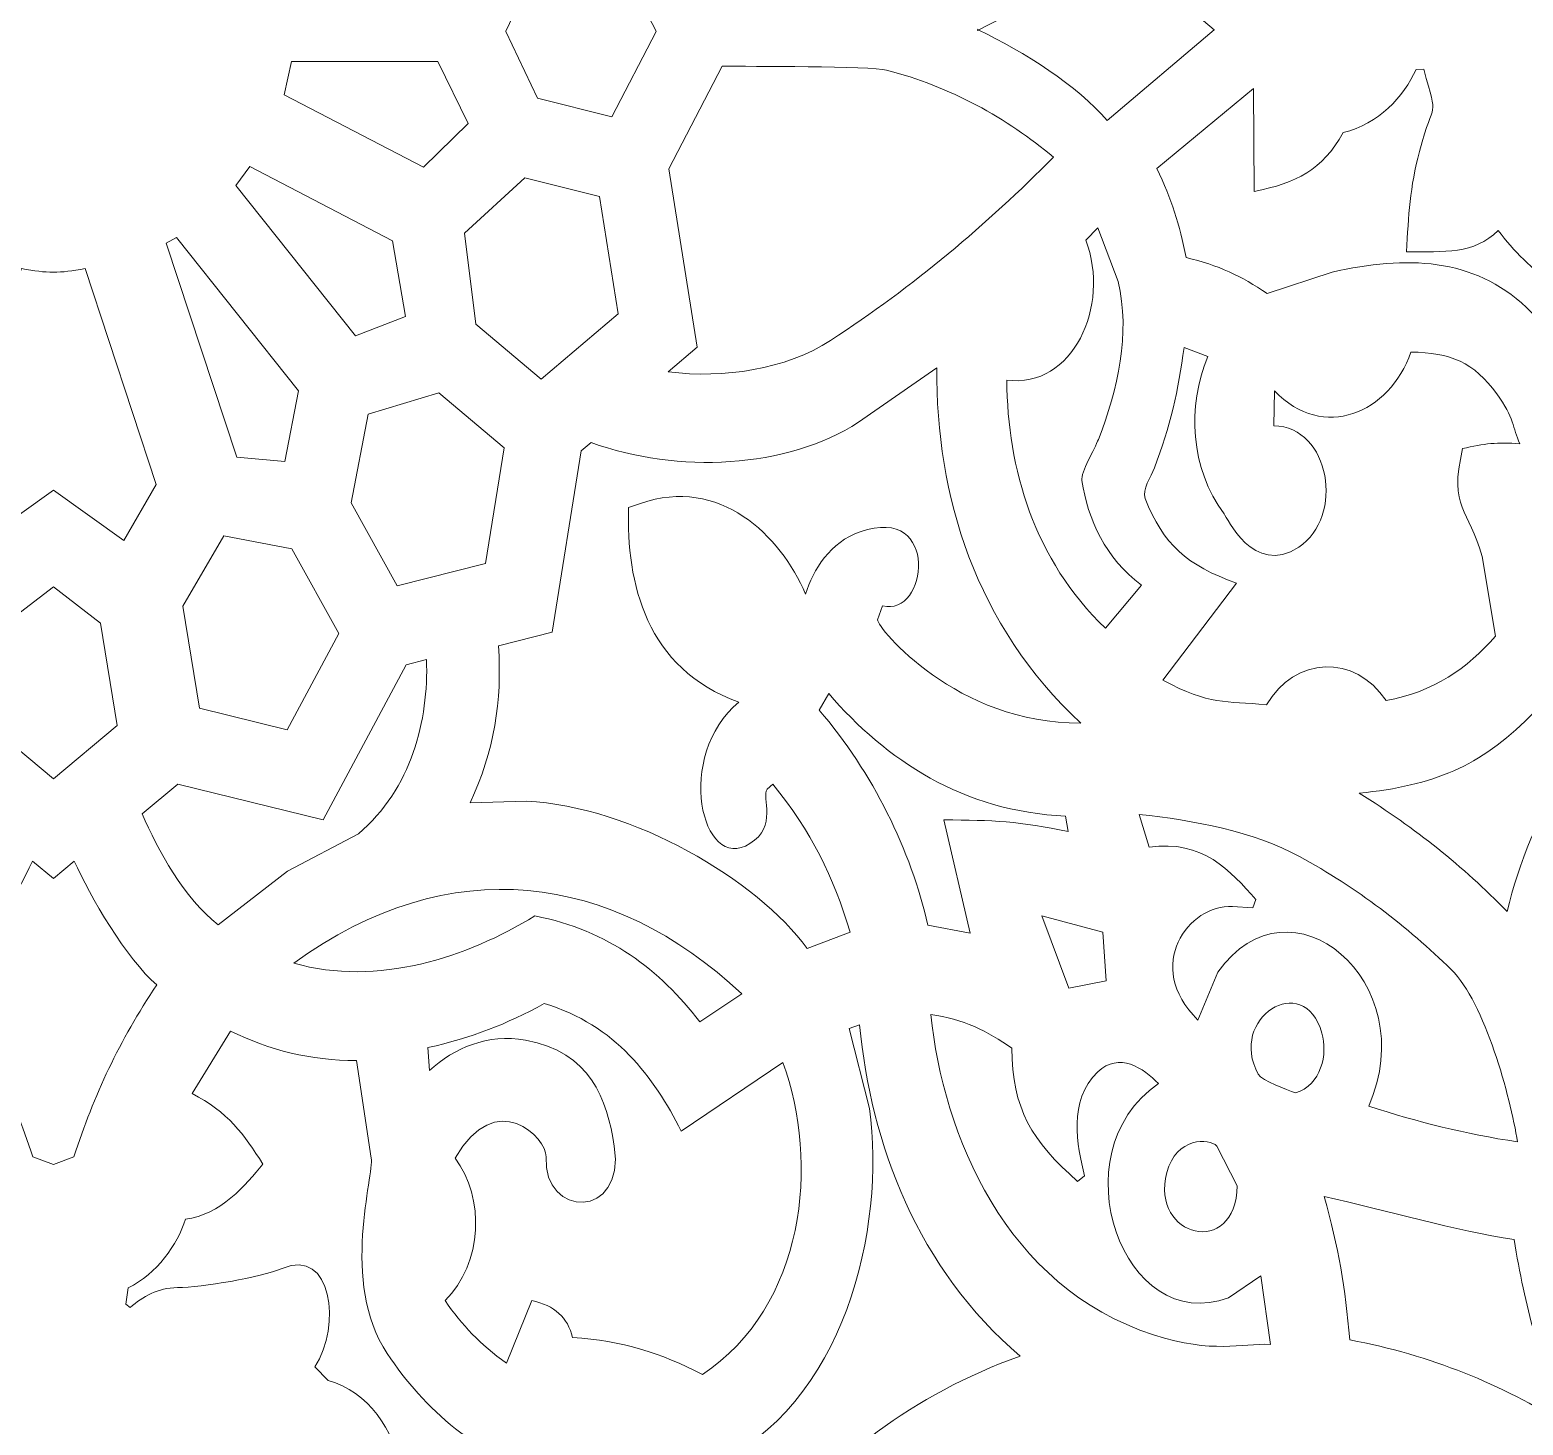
# Model space of a CAD drawing. Header units: millimetres. Extents: x -14.9 to 15.1, y 6.5 to 76.5.
# Drawn here: x -0.04 to 9, y 33.02 to 41.46 of the extents above; entities that cross this region are included whole.
import ezdxf

# ---------------------------------------------------------------- set-up
doc = ezdxf.new("R2010")
doc.units = ezdxf.units.MM
doc.header["$MEASUREMENT"] = 0
doc.layers.add('Layer 1', color=7, linetype='Continuous')

msp = doc.modelspace()

# ---------------------------------------------------------------- linework, layer by layer
at = {"layer": 'Layer 1', "color": 250, "lineweight": 9}
for points, knots in [([(-14.9024, 6.4618), (-14.9024, 6.4618), (15.0977, 6.4618), (15.0977, 6.4618), (15.0977, 6.4618), (15.0977, 6.4618), (15.0977, 76.4618), (15.0977, 76.4618), (15.0977, 76.4618), (15.0977, 76.4618), (-14.9024, 76.4618), (-14.9024, 76.4618), (-14.9024, 76.4618), (-14.9024, 76.4618), (-14.9024, 6.4618), (-14.9024, 6.4618)], [0, 0, 0, 0, 0.2, 0.2, 0.2, 0.2, 0.4, 0.4, 0.4, 0.4, 0.6, 0.6, 0.6, 0.6, 1, 1, 1, 1]), ([(3.7479, 41.4531), (3.7479, 41.4531), (3.7485, 41.4536), (3.7485, 41.4536), (3.7485, 41.4536), (3.7485, 41.4536), (3.7479, 41.4529), (3.7479, 41.4529), (3.7479, 41.4529), (3.7479, 41.4529), (3.7485, 41.4524), (3.7485, 41.4524), (3.7485, 41.4524), (3.7485, 41.4524), (3.7479, 41.4526), (3.7479, 41.4526), (3.7479, 41.4526), (3.7479, 41.4526), (3.4788, 40.9355), (3.4788, 40.9355), (3.4788, 40.9355), (3.4788, 40.9355), (3.0287, 41.0479), (3.0287, 41.0479), (3.0287, 41.0479), (3.0287, 41.0479), (2.8385, 41.4526), (2.8385, 41.4526), (2.8385, 41.4526), (2.8385, 41.4526), (2.8379, 41.4524), (2.8379, 41.4524), (2.8379, 41.4524), (2.8379, 41.4524), (2.8382, 41.4529), (2.8382, 41.4529), (2.8382, 41.4529), (2.8382, 41.4529), (2.8379, 41.4536), (2.8379, 41.4536), (2.8379, 41.4536), (2.8379, 41.4536), (2.8385, 41.4531), (2.8385, 41.4531), (2.8385, 41.4531), (2.8385, 41.4531), (3.0287, 41.8578), (3.0287, 41.8578), (3.0287, 41.8578), (3.0287, 41.8578), (3.4788, 41.9704), (3.4788, 41.9704), (3.4788, 41.9704), (3.4788, 41.9704), (3.7479, 41.4531), (3.7479, 41.4531)], [0, 0, 0, 0, 0.066667, 0.066667, 0.066667, 0.066667, 0.133333, 0.133333, 0.133333, 0.133333, 0.2, 0.2, 0.2, 0.2, 0.266667, 0.266667, 0.266667, 0.266667, 0.333333, 0.333333, 0.333333, 0.333333, 0.4, 0.4, 0.4, 0.4, 0.466667, 0.466667, 0.466667, 0.466667, 0.533333, 0.533333, 0.533333, 0.533333, 0.6, 0.6, 0.6, 0.6, 0.666667, 0.666667, 0.666667, 0.666667, 0.733333, 0.733333, 0.733333, 0.733333, 0.8, 0.8, 0.8, 0.8, 0.866667, 0.866667, 0.866667, 0.866667, 1, 1, 1, 1]), ([(5.7015, 41.463), (5.7015, 41.463), (5.6921, 41.4651), (5.6921, 41.4651), (5.6921, 41.4651), (5.6921, 41.4651), (5.6992, 41.4618), (5.6992, 41.4618), (5.6992, 41.4618), (5.6992, 41.4618), (5.6921, 41.4585), (5.6921, 41.4585), (5.6921, 41.4585), (5.6921, 41.4585), (5.7015, 41.4606), (5.7015, 41.4606), (5.7015, 41.4606), (5.9724, 41.3315), (6.3011, 41.122), (6.4798, 40.9124), (6.4798, 40.9124), (6.4798, 40.9124), (7.1276, 41.4618), (7.1276, 41.4618), (7.1276, 41.4618), (7.1276, 41.4618), (7.1282, 41.4616), (7.1282, 41.4616), (7.1282, 41.4616), (7.1282, 41.4616), (7.1279, 41.4618), (7.1279, 41.4618), (7.1279, 41.4618), (7.1279, 41.4618), (7.1282, 41.4621), (7.1282, 41.4621), (7.1282, 41.4621), (7.1282, 41.4621), (7.1276, 41.4618), (7.1276, 41.4618), (7.1276, 41.4618), (7.1276, 41.4618), (6.4798, 42.0112), (6.4798, 42.0112), (6.4798, 42.0112), (6.3011, 41.8017), (5.9724, 41.5922), (5.7015, 41.463)], [0, 0, 0, 0, 0.076923, 0.076923, 0.076923, 0.076923, 0.153846, 0.153846, 0.153846, 0.153846, 0.230769, 0.230769, 0.230769, 0.230769, 0.307692, 0.307692, 0.307692, 0.307692, 0.384615, 0.384615, 0.384615, 0.384615, 0.461538, 0.461538, 0.461538, 0.461538, 0.538462, 0.538462, 0.538462, 0.538462, 0.615385, 0.615385, 0.615385, 0.615385, 0.692308, 0.692308, 0.692308, 0.692308, 0.769231, 0.769231, 0.769231, 0.769231, 0.846154, 0.846154, 0.846154, 0.846154, 1, 1, 1, 1]), ([(1.5404, 41.2707), (1.5404, 41.2707), (2.4257, 41.2707), (2.4257, 41.2707), (2.4257, 41.2707), (2.4257, 41.2707), (2.6096, 40.8945), (2.6096, 40.8945), (2.6096, 40.8945), (2.6096, 40.8945), (2.3382, 40.6305), (2.3382, 40.6305), (2.3382, 40.6305), (2.3382, 40.6305), (1.4948, 41.0694), (1.4948, 41.0694), (1.4948, 41.0694), (1.4948, 41.0694), (1.5404, 41.2707), (1.5404, 41.2707)], [0, 0, 0, 0, 0.166667, 0.166667, 0.166667, 0.166667, 0.333333, 0.333333, 0.333333, 0.333333, 0.5, 0.5, 0.5, 0.5, 0.666667, 0.666667, 0.666667, 0.666667, 1, 1, 1, 1]), ([(6.1534, 40.6913), (5.7512, 40.2834), (5.3059, 39.9089), (4.8048, 39.5824), (4.8048, 39.5824), (4.5328, 39.4052), (4.159, 39.35), (3.8211, 39.3918), (3.8211, 39.3918), (3.8211, 39.3918), (3.9972, 39.5407), (3.9972, 39.5407), (3.9972, 39.5407), (3.9972, 39.5407), (3.8254, 40.6197), (3.8254, 40.6197), (3.8254, 40.6197), (3.8254, 40.6197), (4.1487, 41.2414), (4.1487, 41.2414), (4.1487, 41.2414), (4.3036, 41.2412), (5.0483, 41.2424), (5.1439, 41.2179), (5.1439, 41.2179), (5.5277, 41.1198), (5.8748, 40.9268), (6.1534, 40.6913)], [0, 0, 0, 0, 0.125, 0.125, 0.125, 0.125, 0.25, 0.25, 0.25, 0.25, 0.375, 0.375, 0.375, 0.375, 0.5, 0.5, 0.5, 0.5, 0.625, 0.625, 0.625, 0.625, 0.75, 0.75, 0.75, 0.75, 1, 1, 1, 1]), ([(8.9005, 36.1256), (8.6291, 36.4018), (8.3503, 36.6264), (8.006, 36.8406), (8.006, 36.8406), (8.4587, 36.889), (8.7353, 37.0014), (9.0385, 37.3047), (9.0385, 37.3047), (9.2663, 37.5322), (9.2689, 37.6528), (9.4373, 37.8694), (9.4373, 37.8694), (9.5724, 38.0434), (9.9855, 38.601), (10.1748, 38.6965), (10.1748, 38.6965), (10.3071, 38.7627), (10.4425, 38.7629), (10.5785, 38.7047), (10.5785, 38.7047), (10.5136, 38.1758), (11.2417, 38.1843), (11.0843, 38.8812), (11.0843, 38.8812), (10.9979, 39.2628), (10.6559, 39.4085), (10.2124, 39.2883), (10.2124, 39.2883), (9.8415, 39.1874), (9.6929, 38.9769), (9.4909, 38.7363), (9.4909, 38.7363), (9.443, 39.0689), (9.2913, 39.523), (9.0176, 39.7816), (9.0176, 39.7816), (8.6974, 40.0842), (8.2912, 40.0972), (7.8425, 39.9956), (7.8425, 39.9956), (7.8425, 39.9956), (7.4478, 39.8657), (7.4478, 39.8657), (7.4478, 39.8657), (7.2929, 39.9718), (7.1517, 40.0378), (6.9572, 40.0833), (6.9572, 40.0833), (6.9162, 40.2864), (6.8714, 40.4321), (6.7799, 40.6232), (6.7799, 40.6232), (6.7799, 40.6232), (7.3646, 41.1078), (7.3646, 41.1078), (7.3646, 41.1078), (7.3646, 41.1078), (7.3689, 40.4828), (7.3689, 40.4828), (7.3689, 40.4828), (7.6299, 40.5386), (7.7788, 40.6091), (7.9079, 40.8401), (7.9079, 40.8401), (8.126, 40.8924), (8.272, 41.056), (8.3506, 41.2228), (8.3506, 41.2228), (8.3506, 41.2228), (8.3962, 41.2247), (8.3962, 41.2247), (8.3962, 41.2247), (8.4857, 40.8929), (8.459, 41.0666), (8.3698, 40.726), (8.3698, 40.726), (8.313, 40.5087), (8.3044, 40.3392), (8.2912, 40.1177), (8.2912, 40.1177), (8.5256, 40.1222), (8.6977, 40.1007), (8.8463, 40.2475), (8.8463, 40.2475), (8.9433, 40.1226), (9.0488, 40.0137), (9.188, 39.9183), (9.188, 39.9183), (9.2465, 39.8785), (9.2413, 39.7488), (9.4051, 39.6208), (9.4051, 39.6208), (9.6174, 39.4552), (9.8756, 39.5221), (10.0228, 39.7146), (10.0228, 39.7146), (10.4941, 39.7894), (11.0472, 40.0887), (11.3987, 40.3583), (11.3987, 40.3583), (11.582, 40.1884), (11.6985, 40.0486), (11.8327, 39.8506), (11.8327, 39.8506), (11.6144, 39.8389), (11.5235, 39.7908), (11.3645, 39.6897), (11.3645, 39.6897), (11.5955, 39.3206), (11.9489, 38.8784), (12.467, 38.7615), (12.467, 38.7615), (12.467, 38.7615), (12.5746, 38.4806), (12.5746, 38.4806), (12.5746, 38.4806), (12.2934, 38.2567), (11.9687, 38.0924), (11.5745, 38.0516), (11.5745, 38.0516), (11.4675, 38.0594), (11.2409, 38.1959), (10.8226, 38.1339), (10.8226, 38.1339), (10.4961, 38.4773), (10.0024, 38.2237), (9.9775, 37.674), (9.9775, 37.674), (9.3702, 37.3177), (9.046, 36.7103), (8.9005, 36.1256)], [0, 0, 0, 0, 0.029412, 0.029412, 0.029412, 0.029412, 0.058824, 0.058824, 0.058824, 0.058824, 0.088235, 0.088235, 0.088235, 0.088235, 0.117647, 0.117647, 0.117647, 0.117647, 0.147059, 0.147059, 0.147059, 0.147059, 0.176471, 0.176471, 0.176471, 0.176471, 0.205882, 0.205882, 0.205882, 0.205882, 0.235294, 0.235294, 0.235294, 0.235294, 0.264706, 0.264706, 0.264706, 0.264706, 0.294118, 0.294118, 0.294118, 0.294118, 0.323529, 0.323529, 0.323529, 0.323529, 0.352941, 0.352941, 0.352941, 0.352941, 0.382353, 0.382353, 0.382353, 0.382353, 0.411765, 0.411765, 0.411765, 0.411765, 0.441176, 0.441176, 0.441176, 0.441176, 0.470588, 0.470588, 0.470588, 0.470588, 0.5, 0.5, 0.5, 0.5, 0.529412, 0.529412, 0.529412, 0.529412, 0.558824, 0.558824, 0.558824, 0.558824, 0.588235, 0.588235, 0.588235, 0.588235, 0.617647, 0.617647, 0.617647, 0.617647, 0.647059, 0.647059, 0.647059, 0.647059, 0.676471, 0.676471, 0.676471, 0.676471, 0.705882, 0.705882, 0.705882, 0.705882, 0.735294, 0.735294, 0.735294, 0.735294, 0.764706, 0.764706, 0.764706, 0.764706, 0.794118, 0.794118, 0.794118, 0.794118, 0.823529, 0.823529, 0.823529, 0.823529, 0.852941, 0.852941, 0.852941, 0.852941, 0.882353, 0.882353, 0.882353, 0.882353, 0.911765, 0.911765, 0.911765, 0.911765, 0.941176, 0.941176, 0.941176, 0.941176, 1, 1, 1, 1]), ([(1.2885, 40.6343), (1.2885, 40.6343), (2.152, 40.1848), (2.152, 40.1848), (2.152, 40.1848), (2.152, 40.1848), (2.2292, 39.7267), (2.2292, 39.7267), (2.2292, 39.7267), (2.2292, 39.7267), (1.9265, 39.6107), (1.9265, 39.6107), (1.9265, 39.6107), (1.9265, 39.6107), (1.2027, 40.52), (1.2027, 40.52), (1.2027, 40.52), (1.2027, 40.52), (1.2885, 40.6343), (1.2885, 40.6343)], [0, 0, 0, 0, 0.166667, 0.166667, 0.166667, 0.166667, 0.333333, 0.333333, 0.333333, 0.333333, 0.5, 0.5, 0.5, 0.5, 0.666667, 0.666667, 0.666667, 0.666667, 1, 1, 1, 1]), ([(3.0516, 39.3474), (3.0516, 39.3474), (2.6566, 39.6805), (2.6566, 39.6805), (2.6566, 39.6805), (2.6566, 39.6805), (2.5883, 40.232), (2.5883, 40.232), (2.5883, 40.232), (2.5883, 40.232), (2.9524, 40.5664), (2.9524, 40.5664), (2.9524, 40.5664), (2.9524, 40.5664), (3.4051, 40.4531), (3.4051, 40.4531), (3.4051, 40.4531), (3.4051, 40.4531), (3.5184, 39.7422), (3.5184, 39.7422), (3.5184, 39.7422), (3.5184, 39.7422), (3.0516, 39.3474), (3.0516, 39.3474)], [0, 0, 0, 0, 0.142857, 0.142857, 0.142857, 0.142857, 0.285714, 0.285714, 0.285714, 0.285714, 0.428571, 0.428571, 0.428571, 0.428571, 0.571429, 0.571429, 0.571429, 0.571429, 0.714286, 0.714286, 0.714286, 0.714286, 1, 1, 1, 1]), ([(6.4684, 37.8393), (6.4684, 37.8393), (6.6867, 38.1011), (6.6867, 38.1011), (6.6867, 38.1011), (6.4695, 38.2609), (6.3614, 38.5004), (6.3264, 38.7337), (6.3264, 38.7337), (6.3186, 38.7844), (6.4035, 38.9244), (6.4265, 38.9831), (6.4265, 38.9831), (6.5441, 39.2862), (6.6207, 39.6237), (6.5453, 39.9393), (6.5453, 39.9393), (6.5453, 39.9393), (6.4228, 40.2645), (6.4228, 40.2645), (6.4228, 40.2645), (6.4228, 40.2645), (6.3499, 40.1898), (6.3499, 40.1898), (6.3499, 40.1898), (6.5016, 39.7882), (6.2693, 39.2892), (5.8717, 39.3418), (5.8717, 39.3418), (5.8748, 38.8054), (6.0366, 38.2548), (6.4684, 37.8393)], [0, 0, 0, 0, 0.111111, 0.111111, 0.111111, 0.111111, 0.222222, 0.222222, 0.222222, 0.222222, 0.333333, 0.333333, 0.333333, 0.333333, 0.444444, 0.444444, 0.444444, 0.444444, 0.555556, 0.555556, 0.555556, 0.555556, 0.666667, 0.666667, 0.666667, 0.666667, 0.777778, 0.777778, 0.777778, 0.777778, 1, 1, 1, 1]), ([(0.843, 40.2058), (0.843, 40.2058), (1.5828, 39.2765), (1.5828, 39.2765), (1.5828, 39.2765), (1.5828, 39.2765), (1.5002, 38.8499), (1.5002, 38.8499), (1.5002, 38.8499), (1.5002, 38.8499), (1.2079, 38.8758), (1.2079, 38.8758), (1.2079, 38.8758), (1.2079, 38.8758), (0.7813, 40.1698), (0.7813, 40.1698), (0.7813, 40.1698), (0.7813, 40.1698), (0.843, 40.2058), (0.843, 40.2058)], [0, 0, 0, 0, 0.166667, 0.166667, 0.166667, 0.166667, 0.333333, 0.333333, 0.333333, 0.333333, 0.5, 0.5, 0.5, 0.5, 0.666667, 0.666667, 0.666667, 0.666667, 1, 1, 1, 1]), ([(0.0977, 38.6762), (0.0977, 38.6762), (0.524, 38.3707), (0.524, 38.3707), (0.524, 38.3707), (0.524, 38.3707), (0.7213, 38.7092), (0.7213, 38.7092), (0.7213, 38.7092), (0.7213, 38.7092), (0.2901, 40.0168), (0.2901, 40.0168), (0.2901, 40.0168), (0.1309, 39.9878), (0.0644, 39.9878), (-0.0948, 40.0168), (-0.0948, 40.0168), (-0.0948, 40.0168), (-0.526, 38.7092), (-0.526, 38.7092), (-0.526, 38.7092), (-0.526, 38.7092), (-0.3286, 38.3707), (-0.3286, 38.3707), (-0.3286, 38.3707), (-0.3286, 38.3707), (0.0977, 38.6762), (0.0977, 38.6762)], [0, 0, 0, 0, 0.125, 0.125, 0.125, 0.125, 0.25, 0.25, 0.25, 0.25, 0.375, 0.375, 0.375, 0.375, 0.5, 0.5, 0.5, 0.5, 0.625, 0.625, 0.625, 0.625, 0.75, 0.75, 0.75, 0.75, 1, 1, 1, 1]), ([(8.8311, 37.7924), (8.6581, 37.5951), (8.4587, 37.4556), (8.1684, 37.4018), (8.1684, 37.4018), (7.9802, 37.6868), (7.6147, 37.6691), (7.4432, 37.3752), (7.4432, 37.3752), (7.1945, 37.4025), (7.1032, 37.3716), (6.8172, 37.5248), (6.8172, 37.5248), (6.8172, 37.5248), (7.2627, 38.1129), (7.2627, 38.1129), (7.2627, 38.1129), (6.9638, 38.2192), (6.8169, 38.3483), (6.7096, 38.6251), (6.7096, 38.6251), (6.6887, 38.6788), (6.7452, 38.7568), (6.7656, 38.8105), (6.7656, 38.8105), (6.8597, 39.0559), (6.9113, 39.2836), (6.9446, 39.5393), (6.9446, 39.5393), (6.9446, 39.5393), (7.0892, 39.4837), (7.0892, 39.4837), (7.0892, 39.4837), (6.9627, 39.1846), (6.9813, 38.8044), (7.1884, 38.532), (7.1884, 38.532), (7.2016, 38.515), (7.3634, 38.1497), (7.6388, 38.3304), (7.6388, 38.3304), (7.918, 38.5138), (7.8299, 39.0601), (7.4877, 39.0656), (7.4877, 39.0656), (7.4877, 39.0656), (7.4934, 39.276), (7.4934, 39.276), (7.4934, 39.276), (7.788, 38.9699), (8.1876, 39.1389), (8.3185, 39.5117), (8.3185, 39.5117), (8.5583, 39.5089), (8.6997, 39.449), (8.8386, 39.2583), (8.8386, 39.2583), (8.9447, 39.1127), (8.9338, 39.0564), (8.9774, 38.9555), (8.9774, 38.9555), (8.8429, 38.9685), (8.7611, 38.9567), (8.6317, 38.9272), (8.6317, 38.9272), (8.5448, 38.5574), (8.6713, 38.5687), (8.7491, 38.2743), (8.7491, 38.2743), (8.7491, 38.2743), (8.8311, 37.7924), (8.8311, 37.7924)], [0, 0, 0, 0, 0.052632, 0.052632, 0.052632, 0.052632, 0.105263, 0.105263, 0.105263, 0.105263, 0.157895, 0.157895, 0.157895, 0.157895, 0.210526, 0.210526, 0.210526, 0.210526, 0.263158, 0.263158, 0.263158, 0.263158, 0.315789, 0.315789, 0.315789, 0.315789, 0.368421, 0.368421, 0.368421, 0.368421, 0.421053, 0.421053, 0.421053, 0.421053, 0.473684, 0.473684, 0.473684, 0.473684, 0.526316, 0.526316, 0.526316, 0.526316, 0.578947, 0.578947, 0.578947, 0.578947, 0.631579, 0.631579, 0.631579, 0.631579, 0.684211, 0.684211, 0.684211, 0.684211, 0.736842, 0.736842, 0.736842, 0.736842, 0.789474, 0.789474, 0.789474, 0.789474, 0.842105, 0.842105, 0.842105, 0.842105, 0.894737, 0.894737, 0.894737, 0.894737, 1, 1, 1, 1]), ([(4.6619, 35.9017), (4.3607, 36.3155), (3.6045, 36.7624), (2.963, 36.7923), (2.963, 36.7923), (2.963, 36.7923), (2.6216, 36.7836), (2.6216, 36.7836), (2.6216, 36.7836), (2.7673, 37.0982), (2.8164, 37.398), (2.7929, 37.7332), (2.7929, 37.7332), (2.7929, 37.7332), (3.1176, 37.8157), (3.1176, 37.8157), (3.1176, 37.8157), (3.1176, 37.8157), (3.2946, 38.9133), (3.2946, 38.9133), (3.2946, 38.9133), (3.2946, 38.9133), (3.3543, 38.9637), (3.3543, 38.9637), (3.3543, 38.9637), (3.8799, 38.7749), (4.536, 38.8039), (4.9743, 39.0865), (4.9743, 39.0865), (4.9743, 39.0865), (5.4482, 39.4165), (5.4482, 39.4165), (5.4482, 39.4165), (5.4402, 38.643), (5.6838, 37.8551), (6.3189, 37.2654), (6.3189, 37.2654), (5.5693, 37.2599), (5.0865, 37.8404), (5.0888, 37.8909), (5.0888, 37.8909), (5.0888, 37.8909), (5.1192, 37.9757), (5.1192, 37.9757), (5.1192, 37.9757), (5.3911, 37.9012), (5.4726, 38.5935), (4.9838, 38.424), (4.9838, 38.424), (4.8013, 38.3608), (4.7003, 38.1952), (4.6527, 38.046), (4.6527, 38.046), (4.4998, 38.4047), (4.1326, 38.7603), (3.6532, 38.5958), (3.6532, 38.5958), (3.6532, 38.5958), (3.5815, 38.5704), (3.5815, 38.5704), (3.5815, 38.5704), (3.5666, 38.1155), (3.6854, 37.5937), (4.2485, 37.3926), (4.2485, 37.3926), (3.8598, 37.0697), (4.0193, 36.3525), (4.3162, 36.5361), (4.3162, 36.5361), (4.4837, 36.6398), (4.3848, 36.8157), (4.4203, 36.8652), (4.4203, 36.8652), (4.4203, 36.8652), (4.4548, 36.896), (4.4548, 36.896), (4.4548, 36.896), (4.6886, 36.6094), (4.8211, 36.3346), (4.9224, 36.0004), (4.9224, 36.0004), (4.9224, 36.0004), (4.6619, 35.9017), (4.6619, 35.9017)], [0, 0, 0, 0, 0.045455, 0.045455, 0.045455, 0.045455, 0.090909, 0.090909, 0.090909, 0.090909, 0.136364, 0.136364, 0.136364, 0.136364, 0.181818, 0.181818, 0.181818, 0.181818, 0.227273, 0.227273, 0.227273, 0.227273, 0.272727, 0.272727, 0.272727, 0.272727, 0.318182, 0.318182, 0.318182, 0.318182, 0.363636, 0.363636, 0.363636, 0.363636, 0.409091, 0.409091, 0.409091, 0.409091, 0.454545, 0.454545, 0.454545, 0.454545, 0.5, 0.5, 0.5, 0.5, 0.545455, 0.545455, 0.545455, 0.545455, 0.590909, 0.590909, 0.590909, 0.590909, 0.636364, 0.636364, 0.636364, 0.636364, 0.681818, 0.681818, 0.681818, 0.681818, 0.727273, 0.727273, 0.727273, 0.727273, 0.772727, 0.772727, 0.772727, 0.772727, 0.818182, 0.818182, 0.818182, 0.818182, 0.863636, 0.863636, 0.863636, 0.863636, 0.909091, 0.909091, 0.909091, 0.909091, 1, 1, 1, 1]), ([(2.7148, 38.2324), (2.7148, 38.2324), (2.1807, 38.0964), (2.1807, 38.0964), (2.1807, 38.0964), (2.1807, 38.0964), (1.9015, 38.5998), (1.9015, 38.5998), (1.9015, 38.5998), (1.9015, 38.5998), (2.0051, 39.1346), (2.0051, 39.1346), (2.0051, 39.1346), (2.0051, 39.1346), (2.4311, 39.2647), (2.4311, 39.2647), (2.4311, 39.2647), (2.4311, 39.2647), (2.8276, 38.931), (2.8276, 38.931), (2.8276, 38.931), (2.8276, 38.931), (2.7148, 38.2324), (2.7148, 38.2324)], [0, 0, 0, 0, 0.142857, 0.142857, 0.142857, 0.142857, 0.285714, 0.285714, 0.285714, 0.285714, 0.428571, 0.428571, 0.428571, 0.428571, 0.571429, 0.571429, 0.571429, 0.571429, 0.714286, 0.714286, 0.714286, 0.714286, 1, 1, 1, 1]), ([(1.5134, 37.2248), (1.5134, 37.2248), (0.9824, 37.3549), (0.9824, 37.3549), (0.9824, 37.3549), (0.9824, 37.3549), (0.882, 37.9734), (0.882, 37.9734), (0.882, 37.9734), (0.882, 37.9734), (1.1304, 38.4), (1.1304, 38.4), (1.1304, 38.4), (1.1304, 38.4), (1.5427, 38.3196), (1.5427, 38.3196), (1.5427, 38.3196), (1.5427, 38.3196), (1.8264, 37.8084), (1.8264, 37.8084), (1.8264, 37.8084), (1.8264, 37.8084), (1.5134, 37.2248), (1.5134, 37.2248)], [0, 0, 0, 0, 0.142857, 0.142857, 0.142857, 0.142857, 0.285714, 0.285714, 0.285714, 0.285714, 0.428571, 0.428571, 0.428571, 0.428571, 0.571429, 0.571429, 0.571429, 0.571429, 0.714286, 0.714286, 0.714286, 0.714286, 1, 1, 1, 1]), ([(0.0977, 38.0896), (0.0977, 38.0896), (0.0977, 38.0896), (0.0977, 38.0896), (0.0977, 38.0896), (0.0977, 38.0896), (0.0977, 38.0896), (0.0977, 38.0896), (0.0977, 38.0896), (0.0977, 38.0896), (0.0977, 38.0896), (0.0977, 38.0896), (0.0977, 38.0896), (0.0977, 38.0896), (0.0977, 38.0896), (0.0977, 38.0896), (0.0977, 38.0896), (0.0977, 38.0896), (0.3837, 37.8711), (0.3837, 37.8711), (0.3837, 37.8711), (0.3837, 37.8711), (0.4841, 37.25), (0.4841, 37.25), (0.4841, 37.25), (0.4841, 37.25), (0.0977, 36.9281), (0.0977, 36.9281), (0.0977, 36.9281), (0.0977, 36.9281), (0.0977, 36.9281), (0.0977, 36.9281), (0.0977, 36.9281), (0.0977, 36.9281), (-0.2888, 37.25), (-0.2888, 37.25), (-0.2888, 37.25), (-0.2888, 37.25), (-0.1884, 37.8711), (-0.1884, 37.8711), (-0.1884, 37.8711), (-0.1884, 37.8711), (0.0977, 38.0896), (0.0977, 38.0896)], [0, 0, 0, 0, 0.083333, 0.083333, 0.083333, 0.083333, 0.166667, 0.166667, 0.166667, 0.166667, 0.25, 0.25, 0.25, 0.25, 0.333333, 0.333333, 0.333333, 0.333333, 0.416667, 0.416667, 0.416667, 0.416667, 0.5, 0.5, 0.5, 0.5, 0.583333, 0.583333, 0.583333, 0.583333, 0.666667, 0.666667, 0.666667, 0.666667, 0.75, 0.75, 0.75, 0.75, 0.833333, 0.833333, 0.833333, 0.833333, 1, 1, 1, 1]), ([(1.0963, 36.0447), (0.8886, 36.2045), (0.7311, 36.4972), (0.6358, 36.7164), (0.6358, 36.7164), (0.6358, 36.7164), (0.8519, 36.8965), (0.8519, 36.8965), (0.8519, 36.8965), (0.8519, 36.8965), (1.7314, 36.6808), (1.7314, 36.6808), (1.7314, 36.6808), (1.7314, 36.6808), (2.234, 37.6187), (2.234, 37.6187), (2.234, 37.6187), (2.234, 37.6187), (2.3574, 37.65), (2.3574, 37.65), (2.3574, 37.65), (2.3703, 37.2844), (2.2662, 36.8663), (1.9449, 36.596), (1.9449, 36.596), (1.9449, 36.596), (1.5163, 36.3686), (1.5163, 36.3686), (1.5163, 36.3686), (1.5163, 36.3686), (1.0963, 36.0447), (1.0963, 36.0447)], [0, 0, 0, 0, 0.111111, 0.111111, 0.111111, 0.111111, 0.222222, 0.222222, 0.222222, 0.222222, 0.333333, 0.333333, 0.333333, 0.333333, 0.444444, 0.444444, 0.444444, 0.444444, 0.555556, 0.555556, 0.555556, 0.555556, 0.666667, 0.666667, 0.666667, 0.666667, 0.777778, 0.777778, 0.777778, 0.777778, 1, 1, 1, 1]), ([(5.6493, 35.9945), (5.6493, 35.9945), (5.3929, 36.0424), (5.3929, 36.0424), (5.3929, 36.0424), (5.2919, 36.4937), (5.0592, 36.967), (4.7359, 37.3441), (4.7359, 37.3441), (4.7359, 37.3441), (4.7927, 37.4447), (4.7927, 37.4447), (4.7927, 37.4447), (5.1378, 37.0431), (5.6083, 36.7289), (6.2271, 36.703), (6.2271, 36.703), (6.2271, 36.703), (6.2429, 36.6087), (6.2429, 36.6087), (6.2429, 36.6087), (5.952, 36.6712), (5.7865, 36.6785), (5.4895, 36.6794), (5.4895, 36.6794), (5.4895, 36.6794), (5.6493, 35.9945), (5.6493, 35.9945)], [0, 0, 0, 0, 0.125, 0.125, 0.125, 0.125, 0.25, 0.25, 0.25, 0.25, 0.375, 0.375, 0.375, 0.375, 0.5, 0.5, 0.5, 0.5, 0.625, 0.625, 0.625, 0.625, 0.75, 0.75, 0.75, 0.75, 1, 1, 1, 1]), ([(8.9642, 34.7305), (8.6435, 34.7795), (8.3664, 34.8491), (8.0628, 34.9471), (8.0628, 34.9471), (8.3965, 35.7006), (7.5846, 36.3787), (7.15, 35.7569), (7.15, 35.7569), (7.15, 35.7569), (7.0286, 35.468), (7.0286, 35.468), (7.0286, 35.468), (6.695, 35.7972), (6.9747, 36.1687), (7.2378, 36.156), (7.2378, 36.156), (7.2378, 36.156), (7.3617, 36.1475), (7.3617, 36.1475), (7.3617, 36.1475), (7.3617, 36.1475), (7.3798, 36.1974), (7.3798, 36.1974), (7.3798, 36.1974), (7.2249, 36.3721), (7.0573, 36.5616), (6.734, 36.5144), (6.734, 36.5144), (6.734, 36.5144), (6.6738, 36.7127), (6.6738, 36.7127), (6.6738, 36.7127), (6.9997, 36.6785), (7.3686, 36.6078), (7.6446, 36.4574), (7.6446, 36.4574), (7.9888, 36.27), (8.2978, 36.0327), (8.5626, 35.773), (8.5626, 35.773), (8.7668, 35.5726), (8.92, 35.0048), (8.9642, 34.7305)], [0, 0, 0, 0, 0.083333, 0.083333, 0.083333, 0.083333, 0.166667, 0.166667, 0.166667, 0.166667, 0.25, 0.25, 0.25, 0.25, 0.333333, 0.333333, 0.333333, 0.333333, 0.416667, 0.416667, 0.416667, 0.416667, 0.5, 0.5, 0.5, 0.5, 0.583333, 0.583333, 0.583333, 0.583333, 0.666667, 0.666667, 0.666667, 0.666667, 0.75, 0.75, 0.75, 0.75, 0.833333, 0.833333, 0.833333, 0.833333, 1, 1, 1, 1]), ([(4.2671, 35.6266), (4.2671, 35.6266), (4.0121, 35.4581), (4.0121, 35.4581), (4.0121, 35.4581), (3.7711, 35.7699), (3.4599, 36.0129), (3.0138, 36.0982), (3.0138, 36.0982), (2.6038, 35.8481), (2.0616, 35.6676), (1.5539, 35.8121), (1.5539, 35.8121), (2.4988, 36.4998), (3.4825, 36.3598), (4.2671, 35.6266)], [0, 0, 0, 0, 0.2, 0.2, 0.2, 0.2, 0.4, 0.4, 0.4, 0.4, 0.6, 0.6, 0.6, 0.6, 1, 1, 1, 1]), ([(0.0977, 34.5936), (0.0977, 34.5936), (0.2216, 34.6405), (0.2216, 34.6405), (0.2216, 34.6405), (0.3452, 35.0147), (0.4961, 35.3414), (0.7239, 35.681), (0.7239, 35.681), (0.5429, 35.8347), (0.3188, 36.2194), (0.2239, 36.4303), (0.2239, 36.4303), (0.2239, 36.4303), (0.0977, 36.3252), (0.0977, 36.3252), (0.0977, 36.3252), (0.0977, 36.3252), (-0.0286, 36.4303), (-0.0286, 36.4303), (-0.0286, 36.4303), (-0.1235, 36.2194), (-0.3476, 35.8347), (-0.5286, 35.681), (-0.5286, 35.681), (-0.3008, 35.3414), (-0.1499, 35.0147), (-0.0263, 34.6405), (-0.0263, 34.6405), (-0.0263, 34.6405), (0.0977, 34.5936), (0.0977, 34.5936)], [0, 0, 0, 0, 0.111111, 0.111111, 0.111111, 0.111111, 0.222222, 0.222222, 0.222222, 0.222222, 0.333333, 0.333333, 0.333333, 0.333333, 0.444444, 0.444444, 0.444444, 0.444444, 0.555556, 0.555556, 0.555556, 0.555556, 0.666667, 0.666667, 0.666667, 0.666667, 0.777778, 0.777778, 0.777778, 0.777778, 1, 1, 1, 1]), ([(6.473, 35.7046), (6.473, 35.7046), (6.2463, 35.6617), (6.2463, 35.6617), (6.2463, 35.6617), (6.2463, 35.6617), (6.0828, 36.0982), (6.0828, 36.0982), (6.0828, 36.0982), (6.0828, 36.0982), (6.4529, 36.0009), (6.4529, 36.0009), (6.4529, 36.0009), (6.4529, 36.0009), (6.473, 35.7046), (6.473, 35.7046)], [0, 0, 0, 0, 0.2, 0.2, 0.2, 0.2, 0.4, 0.4, 0.4, 0.4, 0.6, 0.6, 0.6, 0.6, 1, 1, 1, 1]), ([(7.6199, 35.0268), (7.5668, 35.0494), (7.4168, 35.0987), (7.3944, 35.1394), (7.3944, 35.1394), (7.2071, 35.4793), (7.6695, 35.7725), (7.78, 35.3886), (7.78, 35.3886), (7.8158, 35.2641), (7.776, 35.0732), (7.6199, 35.0268)], [0, 0, 0, 0, 0.25, 0.25, 0.25, 0.25, 0.5, 0.5, 0.5, 0.5, 1, 1, 1, 1]), ([(4.0282, 33.322), (3.7757, 33.454), (3.5422, 33.528), (3.2421, 33.5459), (3.2421, 33.5459), (3.212, 33.6694), (3.1337, 33.738), (2.9951, 33.771), (2.9951, 33.771), (2.9951, 33.771), (2.8411, 33.3916), (2.8411, 33.3916), (2.8411, 33.3916), (2.6807, 33.5054), (2.5749, 33.6195), (2.4696, 33.7694), (2.4696, 33.7694), (2.6996, 33.9956), (2.7111, 34.3942), (2.5301, 34.631), (2.5301, 34.631), (2.78, 35.0685), (3.0869, 34.7517), (3.0815, 34.6402), (3.0815, 34.6402), (3.0625, 34.2678), (3.5631, 34.2577), (3.4946, 34.7043), (3.4946, 34.7043), (3.4507, 34.9895), (3.3494, 35.2759), (2.957, 35.3461), (2.957, 35.3461), (2.7266, 35.3871), (2.5264, 35.2995), (2.3746, 35.1618), (2.3746, 35.1618), (2.3746, 35.1618), (2.3654, 35.3013), (2.3654, 35.3013), (2.3654, 35.3013), (2.6334, 35.3617), (2.8396, 35.4416), (3.0706, 35.5679), (3.0706, 35.5679), (3.5035, 35.4383), (3.7321, 35.1236), (3.9002, 34.796), (3.9002, 34.796), (3.9002, 34.796), (4.5142, 35.2115), (4.5142, 35.2115), (4.5142, 35.2115), (4.7402, 34.6082), (4.6496, 33.7335), (4.0282, 33.322)], [0, 0, 0, 0, 0.066667, 0.066667, 0.066667, 0.066667, 0.133333, 0.133333, 0.133333, 0.133333, 0.2, 0.2, 0.2, 0.2, 0.266667, 0.266667, 0.266667, 0.266667, 0.333333, 0.333333, 0.333333, 0.333333, 0.4, 0.4, 0.4, 0.4, 0.466667, 0.466667, 0.466667, 0.466667, 0.533333, 0.533333, 0.533333, 0.533333, 0.6, 0.6, 0.6, 0.6, 0.666667, 0.666667, 0.666667, 0.666667, 0.733333, 0.733333, 0.733333, 0.733333, 0.8, 0.8, 0.8, 0.8, 0.866667, 0.866667, 0.866667, 0.866667, 1, 1, 1, 1]), ([(7.4673, 33.5049), (7.2843, 33.5122), (7.1259, 33.4455), (6.7601, 33.5629), (6.7601, 33.5629), (5.8622, 33.8509), (5.4835, 34.7807), (5.4121, 35.5019), (5.4121, 35.5019), (5.6034, 35.4743), (5.7583, 35.4008), (5.9021, 35.2969), (5.9021, 35.2969), (5.9029, 34.9344), (6.0231, 34.7324), (6.3003, 34.4915), (6.3003, 34.4915), (6.3003, 34.4915), (6.3416, 34.5255), (6.3416, 34.5255), (6.3416, 34.5255), (6.298, 34.7093), (6.2386, 34.9787), (6.4228, 35.1543), (6.4228, 35.1543), (6.5504, 35.2761), (6.6999, 35.1781), (6.79, 35.0829), (6.79, 35.0829), (6.1737, 34.6619), (6.5808, 33.5457), (7.2134, 33.7873), (7.2134, 33.7873), (7.2134, 33.7873), (7.4093, 33.92), (7.4093, 33.92), (7.4093, 33.92), (7.4093, 33.92), (7.4673, 33.5049), (7.4673, 33.5049)], [0, 0, 0, 0, 0.090909, 0.090909, 0.090909, 0.090909, 0.181818, 0.181818, 0.181818, 0.181818, 0.272727, 0.272727, 0.272727, 0.272727, 0.363636, 0.363636, 0.363636, 0.363636, 0.454545, 0.454545, 0.454545, 0.454545, 0.545455, 0.545455, 0.545455, 0.545455, 0.636364, 0.636364, 0.636364, 0.636364, 0.727273, 0.727273, 0.727273, 0.727273, 0.818182, 0.818182, 0.818182, 0.818182, 1, 1, 1, 1]), ([(1.4133, 30.9861), (1.4133, 30.9861), (1.4144, 30.9835), (1.4144, 30.9835), (1.4144, 30.9835), (1.4144, 30.9835), (1.3929, 31.0054), (1.3929, 31.0054), (1.3929, 31.0054), (1.59, 31.2963), (1.8683, 31.8141), (1.9466, 32.1278), (1.9466, 32.1278), (2.3881, 32.3531), (2.2472, 33.1511), (1.7627, 33.2869), (1.7627, 33.2869), (1.7627, 33.2869), (1.6818, 33.3692), (1.6818, 33.3692), (1.6818, 33.3692), (1.8425, 33.6169), (1.7871, 34.0939), (1.4833, 33.9643), (1.4833, 33.9643), (1.3513, 33.9079), (0.9987, 33.8509), (0.8487, 33.8483), (0.8487, 33.8483), (0.7308, 33.8462), (0.6401, 33.7955), (0.5633, 33.7272), (0.5633, 33.7272), (0.5633, 33.7272), (0.5372, 33.7484), (0.5372, 33.7484), (0.5372, 33.7484), (0.5372, 33.7484), (0.5515, 33.8464), (0.5515, 33.8464), (0.5515, 33.8464), (0.7233, 33.932), (0.8484, 34.1078), (0.8989, 34.2629), (0.8989, 34.2629), (1.1069, 34.2874), (1.2664, 34.4705), (1.3662, 34.5964), (1.3662, 34.5964), (1.2541, 34.7729), (1.1548, 34.9148), (0.9376, 35.0228), (0.9376, 35.0228), (0.9376, 35.0228), (1.1706, 35.4015), (1.1706, 35.4015), (1.1706, 35.4015), (1.4104, 35.2839), (1.6543, 35.2231), (1.9334, 35.2226), (1.9334, 35.2226), (1.9334, 35.2226), (2.0232, 34.6325), (2.0232, 34.6325), (2.0232, 34.6325), (2.0424, 34.5384), (1.8313, 33.8818), (2.1201, 33.4486), (2.1201, 33.4486), (2.3448, 33.112), (2.6664, 32.8233), (3.1171, 32.6953), (3.1171, 32.6953), (2.7777, 32.3512), (2.5519, 32.0481), (2.5769, 31.5725), (2.5769, 31.5725), (2.5903, 31.3144), (2.7404, 30.9595), (3.1119, 30.9345), (3.1119, 30.9345), (3.6211, 30.9001), (3.6162, 31.5275), (3.3543, 31.6974), (3.3543, 31.6974), (3.3543, 31.6974), (3.2358, 31.7728), (3.2358, 31.7728), (3.2358, 31.7728), (3.2235, 31.6788), (3.2221, 31.5824), (3.1744, 31.495), (3.1744, 31.495), (3.0993, 31.4975), (3.0318, 31.5041), (3.0333, 31.6201), (3.0333, 31.6201), (3.0376, 31.9225), (3.2909, 32.1582), (3.5241, 32.372), (3.5241, 32.372), (3.6868, 32.5209), (3.8687, 32.6776), (4.0844, 32.7726), (4.0844, 32.7726), (4.8894, 33.1276), (5.141, 34.2158), (5.0391, 34.9318), (5.0391, 34.9318), (5.0391, 34.9318), (4.9166, 35.4161), (4.9166, 35.4161), (4.9166, 35.4161), (4.9166, 35.4161), (4.9803, 35.4385), (4.9803, 35.4385), (4.9803, 35.4385), (5.046, 34.7237), (5.3332, 33.9581), (5.9528, 33.4333), (5.9528, 33.4333), (5.2988, 33.2016), (4.8116, 32.8087), (4.4077, 32.3328), (4.4077, 32.3328), (4.202, 32.3291), (4.079, 32.2968), (3.8933, 32.2312), (3.8933, 32.2312), (3.8543, 31.8688), (3.6716, 32.0938), (3.6311, 31.8266), (3.6311, 31.8266), (3.6156, 31.7238), (3.6572, 31.5767), (3.8259, 31.5713), (3.8259, 31.5713), (3.8259, 31.5713), (3.9315, 31.5579), (3.9315, 31.5579), (3.9315, 31.5579), (3.9301, 30.943), (3.7904, 30.3457), (3.4424, 29.798), (3.4424, 29.798), (2.9317, 29.8701), (2.5175, 30.0488), (2.1227, 30.3207), (2.1227, 30.3207), (2.2283, 30.4186), (2.3413, 30.4772), (2.5037, 30.4791), (2.5037, 30.4791), (2.327, 30.7068), (2.047, 30.7763), (1.7986, 30.5791), (1.7986, 30.5791), (1.7986, 30.5791), (1.4133, 30.9861), (1.4133, 30.9861)], [0, 0, 0, 0, 0.02439, 0.02439, 0.02439, 0.02439, 0.04878, 0.04878, 0.04878, 0.04878, 0.073171, 0.073171, 0.073171, 0.073171, 0.097561, 0.097561, 0.097561, 0.097561, 0.121951, 0.121951, 0.121951, 0.121951, 0.146341, 0.146341, 0.146341, 0.146341, 0.170732, 0.170732, 0.170732, 0.170732, 0.195122, 0.195122, 0.195122, 0.195122, 0.219512, 0.219512, 0.219512, 0.219512, 0.243902, 0.243902, 0.243902, 0.243902, 0.268293, 0.268293, 0.268293, 0.268293, 0.292683, 0.292683, 0.292683, 0.292683, 0.317073, 0.317073, 0.317073, 0.317073, 0.341463, 0.341463, 0.341463, 0.341463, 0.365854, 0.365854, 0.365854, 0.365854, 0.390244, 0.390244, 0.390244, 0.390244, 0.414634, 0.414634, 0.414634, 0.414634, 0.439024, 0.439024, 0.439024, 0.439024, 0.463415, 0.463415, 0.463415, 0.463415, 0.487805, 0.487805, 0.487805, 0.487805, 0.512195, 0.512195, 0.512195, 0.512195, 0.536585, 0.536585, 0.536585, 0.536585, 0.560976, 0.560976, 0.560976, 0.560976, 0.585366, 0.585366, 0.585366, 0.585366, 0.609756, 0.609756, 0.609756, 0.609756, 0.634146, 0.634146, 0.634146, 0.634146, 0.658537, 0.658537, 0.658537, 0.658537, 0.682927, 0.682927, 0.682927, 0.682927, 0.707317, 0.707317, 0.707317, 0.707317, 0.731707, 0.731707, 0.731707, 0.731707, 0.756098, 0.756098, 0.756098, 0.756098, 0.780488, 0.780488, 0.780488, 0.780488, 0.804878, 0.804878, 0.804878, 0.804878, 0.829268, 0.829268, 0.829268, 0.829268, 0.853659, 0.853659, 0.853659, 0.853659, 0.878049, 0.878049, 0.878049, 0.878049, 0.902439, 0.902439, 0.902439, 0.902439, 0.926829, 0.926829, 0.926829, 0.926829, 0.95122, 0.95122, 0.95122, 0.95122, 1, 1, 1, 1]), ([(7.2668, 34.4651), (7.2602, 34.0234), (6.7372, 34.1502), (6.8405, 34.5445), (6.8405, 34.5445), (6.8973, 34.7614), (7.0972, 34.7531), (7.144, 34.7055), (7.144, 34.7055), (7.144, 34.7055), (7.2668, 34.4651), (7.2668, 34.4651)], [0, 0, 0, 0, 0.25, 0.25, 0.25, 0.25, 0.5, 0.5, 0.5, 0.5, 1, 1, 1, 1]), ([(9.2643, 33.0163), (8.8586, 33.2655), (8.4455, 33.4382), (7.9478, 33.5318), (7.9478, 33.5318), (7.9217, 33.8507), (7.8801, 34.0873), (7.7938, 34.4005), (7.7938, 34.4005), (8.1638, 34.318), (8.5947, 34.1901), (8.9438, 34.1394), (8.9438, 34.1394), (9.0081, 33.7317), (9.0993, 33.404), (9.2643, 33.0163)], [0, 0, 0, 0, 0.2, 0.2, 0.2, 0.2, 0.4, 0.4, 0.4, 0.4, 0.6, 0.6, 0.6, 0.6, 1, 1, 1, 1])]:
    msp.add_open_spline(points, degree=3, knots=knots, dxfattribs=at)

doc.saveas('drawing.dxf')
